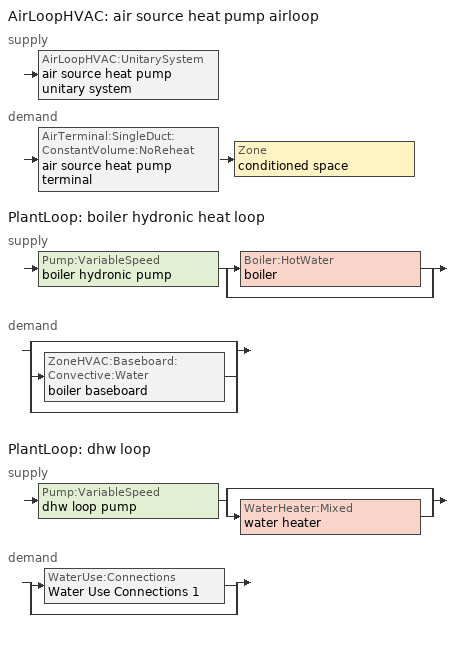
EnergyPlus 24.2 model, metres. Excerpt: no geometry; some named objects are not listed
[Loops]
AirLoopHVAC 'air source heat pump airloop'
 supply: AirLoopHVAC:UnitarySystem 'air source heat pump unitary system'
 demand: AirTerminal:SingleDuct:ConstantVolume:NoReheat 'air source heat pump terminal' > Zone 'conditioned space'
PlantLoop 'boiler hydronic heat loop'
 supply: Pump:VariableSpeed 'boiler hydronic pump' > split
  | Boiler:HotWater 'boiler'
  | bypass
 demand: split
  | bypass
  | ZoneHVAC:Baseboard:Convective:Water 'boiler baseboard'
  | bypass
PlantLoop 'dhw loop'
 supply: Pump:VariableSpeed 'dhw loop pump' > split
  | bypass
  | WaterHeater:Mixed 'water heater'
 demand: split
  | WaterUse:Connections 'Water Use Connections 1'
  | bypass
[ZoneControl:Thermostat]
conditioned space Thermostat: Zone or ZoneList=conditioned space; Control Type Schedule=conditioned space Thermostat Schedule; Control 1=conditioned space temperature setpoint; Temperature Difference Between Cutout And Setpoint {deltaC}=0
[ThermostatSetpoint:DualSetpoint]
conditioned space temperature setpoint: Heating Setpoint Temperature Schedule=heating setpoint; Cooling Setpoint Temperature Schedule=cooling setpoint
[ZoneHVAC:Baseboard:Convective:Electric]
electric baseboard: Availability Schedule=Always On Discrete; Heating Design Capacity {W}=0.293071; Efficiency=0.3
[ZoneHVAC:Baseboard:Convective:Water]
boiler baseboard: Availability Schedule=Always On Discrete; Heating Design Capacity Method=HeatingDesignCapacity; Heating Design Capacity {W}=42565.1; Heating Design Capacity Per Floor Area {W/m2}=0; Fraction of Autosized Heating Design Capacity=0.8; U-Factor Times Area Value {W/K}=3064.68; Maximum Water Flow Rate {m3/s}=0.00183362; Convergence Tolerance=0.001
[AirTerminal:SingleDuct:ConstantVolume:NoReheat]
air source heat pump terminal: Availability Schedule=Always On Discrete; Maximum Air Flow Rate {m3/s}=0.235974
[Zone equipment]
conditioned space: electric baseboard, boiler baseboard, air source heat pump terminal
[AirLoopHVAC]
air source heat pump airloop: Design Supply Air Flow Rate {m3/s}=0.235974; Design Return Air Flow Fraction of Supply Air Flow=1
[Sizing:System]
air source heat pump airloop: Type of Load to Size On=Sensible; Design Outdoor Air Flow Rate {m3/s}=Autosize; Central Heating Maximum System Air Flow Ratio=0.3; Preheat Design Temperature {C}=7; Preheat Design Humidity Ratio {kgWater/kgDryAir}=0.008; Precool Design Temperature {C}=12.8; Precool Design Humidity Ratio {kgWater/kgDryAir}=0.008; Central Cooling Design Supply Air Temperature {C}=12.8; Central Heating Design Supply Air Temperature {C}=16.7; Type of Zone Sum to Use=NonCoincident; 100% Outdoor Air in Cooling=Yes; 100% Outdoor Air in Heating=Yes; Central Cooling Design Supply Air Humidity Ratio {kgWater/kgDryAir}=0.0085; Central Heating Design Supply Air Humidity Ratio {kgWater/kgDryAir}=0.008; Cooling Supply Air Flow Rate Method=DesignDay; Cooling Supply Air Flow Rate {m3/s}=0; Cooling Supply Air Flow Rate Per Floor Area {m3/s-m2}=0.00996765; Cooling Fraction of Autosized Cooling Supply Air Flow Rate=1; Cooling Supply Air Flow Rate Per Unit Cooling Capacity {m3/s-W}=3.94755e-05; Heating Supply Air Flow Rate Method=DesignDay; Heating Supply Air Flow Rate {m3/s}=0; Heating Supply Air Flow Rate Per Floor Area {m3/s-m2}=0.00996765; Heating Fraction of Autosized Heating Supply Air Flow Rate=1; Heating Fraction of Autosized Cooling Supply Air Flow Rate=1; Heating Supply Air Flow Rate Per Unit Heating Capacity {m3/s-W}=3.15882e-05; System Outdoor Air Method=ZoneSum; Zone Maximum Outdoor Air Fraction=1; Cooling Design Capacity Method=CoolingDesignCapacity; Cooling Design Capacity {W}=Autosize; Cooling Design Capacity Per Floor Area {W/m2}=234.7; Fraction of Autosized Cooling Design Capacity=1; Heating Design Capacity Method=HeatingDesignCapacity; Heating Design Capacity {W}=Autosize; Heating Design Capacity Per Floor Area {W/m2}=157; Fraction of Autosized Heating Design Capacity=1; Central Cooling Capacity Control Method=OnOff; Occupant Diversity=Autosize
[AvailabilityManager:Scheduled]
air source heat pump airloop Availability Manager: Schedule=Always On Discrete
[AirLoopHVAC:UnitarySystem]
air source heat pump unitary system: Control Type=Load; Controlling Zone or Thermostat Location=conditioned space; Dehumidification Control Type=None; Availability Schedule=Always On Discrete; Supply Fan=air source heat pump supply fan; Fan Placement=BlowThrough; Supply Air Fan Operating Mode Schedule=air source heat pump auto fan schedule; Heating Coil=air source heat pump htg coil; DX Heating Coil Sizing Ratio=1; Cooling Coil=air source heat pump clg coil; Use DOAS DX Cooling Coil=No; Minimum Supply Air Temperature {C}=2; Latent Load Control=SensibleOnlyLoadControl; Cooling Supply Air Flow Rate Method=SupplyAirFlowRate; Cooling Supply Air Flow Rate {m3/s}=0.235974; Heating Supply Air Flow Rate Method=SupplyAirFlowRate; Heating Supply Air Flow Rate {m3/s}=0.184531; No Load Supply Air Flow Rate Method=SupplyAirFlowRate; No Load Supply Air Flow Rate {m3/s}=0; No Load Supply Air Flow Rate Control Set To Low Speed=Yes; Maximum Supply Air Temperature {C}=48.8889; Maximum Outdoor Dry-Bulb Temperature for Supplemental Heater Operation {C}=21; Ancillary On-Cycle Electric Power {W}=0; Ancillary Off-Cycle Electric Power {W}=0
[Fan:SystemModel]
air source heat pump supply fan: Availability Schedule=Always On Discrete; Design Maximum Air Flow Rate {m3/s}=0.235974; Speed Control Method=Discrete; Electric Power Minimum Flow Rate Fraction=0.2; Design Pressure Rise {Pa}=500; Motor Efficiency=1; Motor In Air Stream Fraction=1; Design Electric Power Consumption {W}=Autosize; Design Power Sizing Method=PowerPerFlow; Electric Power Per Unit Flow Rate {W/(m3/s)}=1059.44; Electric Power Per Unit Flow Rate Per Unit Pressure {W/((m3/s)-Pa)}=1.66667; Fan Total Efficiency=0.7; Motor Loss Radiative Fraction=0; Number of Speeds=2; Speed Flow Fraction 1=0.782; Speed Electric Power Fraction 1=0.47821; Speed Flow Fraction 2=1; Speed Electric Power Fraction 2=1
[Coil:Heating:DX:SingleSpeed]
air source heat pump htg coil: Availability Schedule=Always On Discrete; Gross Rated Heating Capacity {W}=4285.94; Gross Rated Heating COP {W/W}=1.42251; Rated Air Flow Rate {m3/s}=0.226796; Rated Supply Fan Power Per Volume Flow Rate 2017 {W/(m3/s)}=773.3; Rated Supply Fan Power Per Volume Flow Rate 2023 {W/(m3/s)}=934.4; Heating Capacity Function of Temperature Curve=Heat-CAP-fT1; Heating Capacity Function of Flow Fraction Curve=Heat-CAP-fFF1; Energy Input Ratio Function of Temperature Curve=Heat-EIR-fT1; Energy Input Ratio Function of Flow Fraction Curve=Heat-EIR-fFF1; Part Load Fraction Correlation Curve=Heat-PLF-fPLR1; Defrost Energy Input Ratio Function of Temperature Curve=Defrosteir; Minimum Outdoor Dry-Bulb Temperature for Compressor Operation {C}=-3.88889; Maximum Outdoor Dry-Bulb Temperature for Defrost Operation {C}=4.44444; Crankcase Heater Capacity {W}=50; Maximum Outdoor Dry-Bulb Temperature for Crankcase Heater Operation {C}=10; Defrost Strategy=ReverseCycle; Defrost Control=Timed; Defrost Time Period Fraction=0.166667; Resistive Defrost Heater Capacity {W}=2000
[Coil:Cooling:DX:SingleSpeed]
air source heat pump clg coil: Availability Schedule=Always On Discrete; Gross Rated Total Cooling Capacity {W}=4523.3; Gross Rated Sensible Heat Ratio=0.759906; Gross Rated Cooling COP {W/W}=1.608524; Rated Air Flow Rate {m3/s}=0.23276; Rated Evaporator Fan Power Per Volume Flow Rate 2017 {W/(m3/s)}=773.3; Rated Evaporator Fan Power Per Volume Flow Rate 2023 {W/(m3/s)}=934.4; Total Cooling Capacity Function of Temperature Curve=Cool-CAP-fT1; Total Cooling Capacity Function of Flow Fraction Curve=Cool-CAP-fFF1; Energy Input Ratio Function of Temperature Curve=Cool-EIR-fT1; Energy Input Ratio Function of Flow Fraction Curve=Cool-EIR-fFF1; Part Load Fraction Correlation Curve=Cool-PLF-fPLR1; Minimum Outdoor Dry-Bulb Temperature for Compressor Operation {C}=-25; Nominal Time for Condensate Removal to Begin {s}=1000; Ratio of Initial Moisture Evaporation Rate and Steady State Latent Capacity=1.5; Maximum Cycling Rate {cycles/hr}=3; Latent Capacity Time Constant {s}=45; Condenser Type=AirCooled; Evaporative Condenser Effectiveness=0.9; Evaporative Condenser Air Flow Rate {m3/s}=Autosize; Evaporative Condenser Pump Rated Power Consumption {W}=Autosize; Crankcase Heater Capacity {W}=50; Maximum Outdoor Dry-Bulb Temperature for Crankcase Heater Operation {C}=10; Basin Heater Capacity {W/K}=0; Basin Heater Setpoint Temperature {C}=2
[PlantLoop] Fluid Type=Water; Maximum Loop Temperature {C}=100; Minimum Loop Temperature {C}=0; Minimum Loop Flow Rate {m3/s}=0; Load Distribution Scheme=Optimal; Plant Loop Demand Calculation Scheme=SingleSetpoint; Common Pipe Simulation=None
Name | Plant Equipment Operation Scheme | Maximum Loop Flow Rate {m3/s} | Plant Loop Volume {m3}
boiler hydronic heat loop | boiler hydronic heat loop Operation Schemes | Autosize | Autocalculate
dhw loop | dhw loop Operation Schemes | 0.01 | 0.003
[Sizing:Plant] Loop Type=Heating; Sizing Option=NonCoincident; Zone Timesteps in Averaging Window=1; Coincident Sizing Factor Mode=None
Name | Design Loop Exit Temperature {C} | Loop Design Temperature Difference {deltaC}
boiler hydronic heat loop | 82.2222 | 11.1111
dhw loop | 56 | 5.55556
[Pump:VariableSpeed] Motor Efficiency=0.85; Fraction of Motor Inefficiencies to Fluid Stream=0; Coefficient 1 of the Part Load Performance Curve=0; Coefficient 2 of the Part Load Performance Curve=1; Coefficient 3 of the Part Load Performance Curve=0; Coefficient 4 of the Part Load Performance Curve=0; Design Minimum Flow Rate {m3/s}=0; Pump Control Type=Intermittent; Skin Loss Radiative Fraction=0.5; Design Power Sizing Method=PowerPerFlowPerPressure; Design Electric Power per Unit Flow Rate {W/(m3/s)}=348701.1; Design Shaft Power per Unit Flow Rate per Unit Head {W/((m3/s)-Pa)}=1.28205; Design Minimum Flow Rate Fraction=0
Name | Design Maximum Flow Rate {m3/s} | Design Pump Head {Pa} | Design Power Consumption {W}
boiler hydronic pump | 3.75e-05 | 20000 | 1
dhw loop pump | 0.01 | 1 | 0
[Boiler:HotWater]
boiler: Fuel Type=NaturalGas; Nominal Capacity {W}=42565.1; Nominal Thermal Efficiency=0.8; Efficiency Curve Temperature Evaluation Variable=LeavingBoiler; Normalized Boiler Efficiency Curve=NonCondensingBoilerEff; Design Water Flow Rate {m3/s}=Autosize; Minimum Part Load Ratio=0; Maximum Part Load Ratio=1; Optimum Part Load Ratio=1; Water Outlet Upper Temperature Limit {C}=99.9; Boiler Flow Mode=LeavingSetpointModulated; On Cycle Parasitic Electric Load {W}=0; Sizing Factor=1; Off Cycle Parasitic Fuel Load {W}=0
[SetpointManager:Scheduled] Control Variable=Temperature
Name | Schedule
boiler hydronic heat loop setpoint manager | boiler hydronic heat supply setpoint
Setpoint Manager Scheduled 1 | dhw temp
[PlantEquipmentOperationSchemes] Control Scheme Object Type 1=PlantEquipmentOperation:HeatingLoad; Control Scheme Schedule Name 1=Always On Discrete
Name | Control Scheme Name 1
boiler hydronic heat loop Operation Schemes | boiler hydronic heat loop Heating Operation Scheme
dhw loop Operation Schemes | dhw loop Heating Operation Scheme
[PlantEquipmentOperation:HeatingLoad] Load Range Lower Limit 1 {W}=0; Load Range Upper Limit 1 {W}=1000000000
Name | Range Equipment List Name 1
boiler hydronic heat loop Heating Operation Scheme | boiler hydronic heat loop Heating Equipment List
dhw loop Heating Operation Scheme | dhw loop Heating Equipment List
[PlantEquipmentList]
boiler hydronic heat loop Heating Equipment List: Boiler:HotWater, boiler
dhw loop Heating Equipment List: WaterHeater:Mixed, water heater
[WaterHeater:Mixed]
water heater: Tank Volume {m3}=0.143846; Setpoint Temperature Schedule=water heater setpoint; Deadband Temperature Difference {deltaC}=2; Maximum Temperature Limit {C}=99; Heater Control Type=Cycle; Heater Maximum Capacity {W}=10550.6; Heater Minimum Capacity {W}=0; Heater Ignition Minimum Flow Rate {m3/s}=0; Heater Ignition Delay {s}=0; Heater Fuel Type=NaturalGas; Heater Thermal Efficiency=0.76579; Off Cycle Parasitic Fuel Consumption Rate {W}=0; Off Cycle Parasitic Fuel Type=Electricity; Off Cycle Parasitic Heat Fraction to Tank=0; On Cycle Parasitic Fuel Consumption Rate {W}=0; On Cycle Parasitic Fuel Type=Electricity; On Cycle Parasitic Heat Fraction to Tank=0; Ambient Temperature Indicator=Zone; Ambient Temperature Zone=conditioned space; Off Cycle Loss Coefficient to Ambient Temperature {W/K}=5.1152; Off Cycle Loss Fraction to Zone=0.64; On Cycle Loss Coefficient to Ambient Temperature {W/K}=5.1152; On Cycle Loss Fraction to Zone=1; Use Side Effectiveness=1; Source Side Effectiveness=1; Use Side Design Flow Rate {m3/s}=Autosize; Source Side Design Flow Rate {m3/s}=Autosize; Indirect Water Heating Recovery Time {hr}=1.5; Source Side Flow Control Mode=IndirectHeatPrimarySetpoint
[WaterHeater:Sizing]
water heater: Design Mode=PeakDraw; Time Storage Can Meet Peak Draw {hr}=0.538503; Time for Tank Recovery {hr}=0; Nominal Tank Volume for Autosizing Plant Connections {m3}=1
[WaterUse:Connections]
Water Use Connections 1: Drain Water Heat Exchanger Type=None; Drain Water Heat Exchanger Destination=Plant; Water Use Equipment Name 1=dhw fixtures; Water Use Equipment Name 2=dhw distribution waste; Water Use Equipment Name 3=clothes washer; Water Use Equipment Name 4=dishwasher
[WaterUse:Equipment]
Name | Peak Flow Rate {m3/s} | Flow Rate Fraction Schedule | Target Temperature Schedule
dhw fixtures | 4.45828e-06 | dhw fixtures schedule | mixed water temperature schedule
dhw distribution waste | 1.35156e-06 | dhw fixtures schedule | mixed water temperature schedule
clothes washer | 9.69919e-07 | clothes washer schedule
dishwasher | 2.90872e-07 | dishwasher schedule
[EnergyManagementSystem:GlobalVariable]
air_source_heat_pump_airloop_Fan_RTF
infil_program_Qfan
infil_program_Qinf
natural_vent_program_Qnv
natural_vent_program_Qwhf
[EnergyManagementSystem:InternalVariable]
Name | Internal Data Index Key | Internal Data Type
air_source_heat_pump_airloop_max_sup_fan_mfr | air source heat pump supply fan | Fan Maximum Mass Flow Rate
boiler_hydronic_pump_rated_mfr | boiler hydronic pump | Pump Maximum Mass Flow Rate
[EnergyManagementSystem:Sensor]
Name | Output:Variable or Output:Meter Index Key | Output:Variable or Output:Meter
airflow_gain | infil flow | Infiltration Sensible Heat Gain Energy
airflow_gain_1 | natural vent flow | Infiltration Sensible Heat Gain Energy
airflow_gain_2 | whole house fan flow | Infiltration Sensible Heat Gain Energy
airflow_loss | infil flow | Infiltration Sensible Heat Loss Energy
airflow_loss_1 | natural vent flow | Infiltration Sensible Heat Loss Energy
airflow_loss_2 | whole house fan flow | Infiltration Sensible Heat Loss Energy
air_source_heat_pump_airloop_Fan_RTF_s | air source heat pump supply fan | Fan Runtime Fraction Speed 1
air_source_heat_pump_airloop_Fan_RTF_s_1 | air source heat pump supply fan | Fan Runtime Fraction Speed 2
air_source_heat_pump_clg_coil_s | air source heat pump clg coil | Cooling Coil Total Cooling Energy
air_source_heat_pump_htg_coil_s | air source heat pump htg coil | Heating Coil Heating Energy
air_source_heat_pump_supply_fan_s | air source heat pump supply fan | Fan Electricity Energy
boiler_baseboard_s | boiler baseboard | Baseboard Total Heating Energy
boiler_hydronic_pump_mfr_s | boiler hydronic pump | Pump Mass Flow Rate
boiler_hydronic_pump_s | boiler hydronic pump | Pump Electricity Energy
boiler_plr_s | boiler | Boiler Part Load Ratio
clg_load_cond |  | Cooling:EnergyTransfer:Zone:CONDITIONED SPACE
clg_sp_s; clg_sp_s_1 | cooling setpoint | Schedule Value
clothes_dryer_exhaust_0_sch_s | clothes dryer exhaust 0 schedule | Schedule Value
conditioned_space_clg_unmet_s | conditioned space | Zone Cooling Setpoint Not Met Time
conditioned_space_htg_unmet_s | conditioned space | Zone Heating Setpoint Not Met Time
cool_season | cooling season schedule | Schedule Value
dhw_loss | water heater | Water Heater Heat Loss Energy
dhw_rtf | water heater | Water Heater Runtime Fraction
fridge_tin_s; tin_s; tin_s_1 | conditioned space | Zone Mean Air Temperature
htg_load_cond |  | Heating:EnergyTransfer:Zone:CONDITIONED SPACE
htg_sp_s; htg_sp_s_1 | heating setpoint | Schedule Value
ig_ee_conv | clothes dryer | Electric Equipment Convective Heating Energy
ig_ee_conv_1 | clothes washer | Electric Equipment Convective Heating Energy
ig_ee_conv_2 | cooking range | Electric Equipment Convective Heating Energy
ig_ee_conv_3 | dishwasher | Electric Equipment Convective Heating Energy
ig_ee_conv_4 | fridge | Electric Equipment Convective Heating Energy
ig_ee_conv_5 | misc plug loads | Electric Equipment Convective Heating Energy
ig_ee_conv_6 | whole house fan | Electric Equipment Convective Heating Energy
ig_ee_rad | clothes dryer | Electric Equipment Radiant Heating Energy
ig_ee_rad_1 | clothes washer | Electric Equipment Radiant Heating Energy
ig_ee_rad_2 | cooking range | Electric Equipment Radiant Heating Energy
ig_ee_rad_3 | dishwasher | Electric Equipment Radiant Heating Energy
ig_ee_rad_4 | fridge | Electric Equipment Radiant Heating Energy
ig_ee_rad_5 | misc plug loads | Electric Equipment Radiant Heating Energy
ig_ee_rad_6 | whole house fan | Electric Equipment Radiant Heating Energy
ig_lgt_conv | interior lighting | Lights Convective Heating Energy
ig_lgt_rad | interior lighting | Lights Radiant Heating Energy
ig_lgt_vis | interior lighting | Lights Visible Radiation Heating Energy
ig_oe_conv | clothes dryer 1 | Other Equipment Convective Heating Energy
ig_oe_conv_1 | cooking range 1 | Other Equipment Convective Heating Energy
ig_oe_conv_2 | general water use latent | Other Equipment Convective Heating Energy
ig_oe_conv_3 | general water use sensible | Other Equipment Convective Heating Energy
ig_oe_conv_4 | water heater energy adjustment1 | Other Equipment Convective Heating Energy
ig_oe_rad | clothes dryer 1 | Other Equipment Radiant Heating Energy
ig_oe_rad_1 | cooking range 1 | Other Equipment Radiant Heating Energy
ig_oe_rad_2 | general water use latent | Other Equipment Radiant Heating Energy
ig_oe_rad_3 | general water use sensible | Other Equipment Radiant Heating Energy
ig_oe_rad_4 | water heater energy adjustment1 | Other Equipment Radiant Heating Energy
ig_ppl_conv | occupants | People Convective Heating Energy
ig_ppl_rad | occupants | People Radiant Heating Energy
im_conv | furniture mass conditioned space 1 | Surface Inside Face Convection Heat Gain Energy
im_conv_1 | partition wall mass | Surface Inside Face Convection Heat Gain Energy
im_ig | furniture mass conditioned space 1 | Surface Inside Face Internal Gains Radiation Heat Gain Energy
im_ig_1 | partition wall mass | Surface Inside Face Internal Gains Radiation Heat Gain Energy
im_lgt | furniture mass conditioned space 1 | Surface Inside Face Lights Radiation Heat Gain Energy
im_lgt_1 | partition wall mass | Surface Inside Face Lights Radiation Heat Gain Energy
im_sol | furniture mass conditioned space 1 | Surface Inside Face Solar Radiation Heat Gain Energy
im_sol_1 | partition wall mass | Surface Inside Face Solar Radiation Heat Gain Energy
im_surf | furniture mass conditioned space 1 | Surface Inside Face Net Surface Thermal Radiation Heat Gain Energy
im_surf_1 | partition wall mass | Surface Inside Face Net Surface Thermal Radiation Heat Gain Energy
mech_vent_bath_fan_0_sch_s | mech vent bath fan 0 schedule | Schedule Value
mech_vent_bath_fan_1_sch_s | mech vent bath fan 1 schedule | Schedule Value
mech_vent_range_fan_0_sch_s | mech vent range fan 0 schedule | Schedule Value
mv_conv | mech vent bath fan 0 | Electric Equipment Convective Heating Energy
mv_conv_1 | mech vent bath fan 1 | Electric Equipment Convective Heating Energy
mv_conv_2 | mech vent house fan | Electric Equipment Convective Heating Energy
mv_conv_3 | mech vent house fan cfis | Electric Equipment Convective Heating Energy
mv_conv_4 | mech vent range fan 0 | Electric Equipment Convective Heating Energy
mv_conv_5 | mech vent house fan latent load | Other Equipment Convective Heating Energy
mv_conv_6 | mech vent house fan sensible load | Other Equipment Convective Heating Energy
mv_rad | mech vent bath fan 0 | Electric Equipment Radiant Heating Energy
mv_rad_1 | mech vent bath fan 1 | Electric Equipment Radiant Heating Energy
mv_rad_2 | mech vent house fan | Electric Equipment Radiant Heating Energy
mv_rad_3 | mech vent house fan cfis | Electric Equipment Radiant Heating Energy
mv_rad_4 | mech vent range fan 0 | Electric Equipment Radiant Heating Energy
mv_rad_5 | mech vent house fan latent load | Other Equipment Radiant Heating Energy
mv_rad_6 | mech vent house fan sensible load | Other Equipment Radiant Heating Energy
natural_vent_s | natural vent schedule | Schedule Value
out_pb_s |  | Site Outdoor Air Barometric Pressure
out_wt_s |  | Site Outdoor Air Humidity Ratio
site_vw_s |  | Site Wind Speed
ss_back_out | Window1 | Surface Window Shortwave from Zone Back Out Window Heat Transfer Rate
ss_back_out_1 | Window10 | Surface Window Shortwave from Zone Back Out Window Heat Transfer Rate
ss_back_out_10 | Window21 | Surface Window Shortwave from Zone Back Out Window Heat Transfer Rate
ss_back_out_11 | Window22 | Surface Window Shortwave from Zone Back Out Window Heat Transfer Rate
ss_back_out_12 | Window24 | Surface Window Shortwave from Zone Back Out Window Heat Transfer Rate
ss_back_out_13 | Window25 | Surface Window Shortwave from Zone Back Out Window Heat Transfer Rate
ss_back_out_14 | Window26 | Surface Window Shortwave from Zone Back Out Window Heat Transfer Rate
ss_back_out_15 | Window27 | Surface Window Shortwave from Zone Back Out Window Heat Transfer Rate
ss_back_out_16 | Window28 | Surface Window Shortwave from Zone Back Out Window Heat Transfer Rate
ss_back_out_17 | Window29 | Surface Window Shortwave from Zone Back Out Window Heat Transfer Rate
ss_back_out_18 | Window3 | Surface Window Shortwave from Zone Back Out Window Heat Transfer Rate
ss_back_out_19 | Window4 | Surface Window Shortwave from Zone Back Out Window Heat Transfer Rate
ss_back_out_2 | Window11 | Surface Window Shortwave from Zone Back Out Window Heat Transfer Rate
ss_back_out_20 | Window5 | Surface Window Shortwave from Zone Back Out Window Heat Transfer Rate
ss_back_out_21 | Window7 | Surface Window Shortwave from Zone Back Out Window Heat Transfer Rate
ss_back_out_22 | Window8 | Surface Window Shortwave from Zone Back Out Window Heat Transfer Rate
ss_back_out_23 | Window9 | Surface Window Shortwave from Zone Back Out Window Heat Transfer Rate
ss_back_out_3 | Window12 | Surface Window Shortwave from Zone Back Out Window Heat Transfer Rate
ss_back_out_4 | Window14 | Surface Window Shortwave from Zone Back Out Window Heat Transfer Rate
ss_back_out_5 | Window15 | Surface Window Shortwave from Zone Back Out Window Heat Transfer Rate
ss_back_out_6 | Window16 | Surface Window Shortwave from Zone Back Out Window Heat Transfer Rate
ss_back_out_7 | Window18 | Surface Window Shortwave from Zone Back Out Window Heat Transfer Rate
ss_back_out_8 | Window2 | Surface Window Shortwave from Zone Back Out Window Heat Transfer Rate
ss_back_out_9 | Window20 | Surface Window Shortwave from Zone Back Out Window Heat Transfer Rate
ss_conv | Door1 | Surface Inside Face Convection Heat Gain Energy
ss_conv_1 | Door2 | Surface Inside Face Convection Heat Gain Energy
ss_conv_10 | Window16 | Surface Inside Face Convection Heat Gain Energy
ss_conv_11 | Window18 | Surface Inside Face Convection Heat Gain Energy
ss_conv_12 | Window2 | Surface Inside Face Convection Heat Gain Energy
ss_conv_13 | Window20 | Surface Inside Face Convection Heat Gain Energy
ss_conv_14 | Window21 | Surface Inside Face Convection Heat Gain Energy
ss_conv_15 | Window22 | Surface Inside Face Convection Heat Gain Energy
ss_conv_16 | Window24 | Surface Inside Face Convection Heat Gain Energy
ss_conv_17 | Window25 | Surface Inside Face Convection Heat Gain Energy
ss_conv_18 | Window26 | Surface Inside Face Convection Heat Gain Energy
ss_conv_19 | Window27 | Surface Inside Face Convection Heat Gain Energy
ss_conv_2 | Door4 | Surface Inside Face Convection Heat Gain Energy
ss_conv_20 | Window28 | Surface Inside Face Convection Heat Gain Energy
ss_conv_21 | Window29 | Surface Inside Face Convection Heat Gain Energy
ss_conv_22 | Window3 | Surface Inside Face Convection Heat Gain Energy
ss_conv_23 | Window4 | Surface Inside Face Convection Heat Gain Energy
ss_conv_24 | Window5 | Surface Inside Face Convection Heat Gain Energy
ss_conv_25 | Window7 | Surface Inside Face Convection Heat Gain Energy
ss_conv_26 | Window8 | Surface Inside Face Convection Heat Gain Energy
ss_conv_27 | Window9 | Surface Inside Face Convection Heat Gain Energy
ss_conv_3 | Door5 | Surface Inside Face Convection Heat Gain Energy
ss_conv_4 | Window1 | Surface Inside Face Convection Heat Gain Energy
ss_conv_5 | Window10 | Surface Inside Face Convection Heat Gain Energy
ss_conv_6 | Window11 | Surface Inside Face Convection Heat Gain Energy
ss_conv_7 | Window12 | Surface Inside Face Convection Heat Gain Energy
ss_conv_8 | Window14 | Surface Inside Face Convection Heat Gain Energy
ss_conv_9 | Window15 | Surface Inside Face Convection Heat Gain Energy
ss_ig | Door1 | Surface Inside Face Internal Gains Radiation Heat Gain Energy
ss_ig_1 | Door2 | Surface Inside Face Internal Gains Radiation Heat Gain Energy
ss_ig_10 | Window16 | Surface Inside Face Internal Gains Radiation Heat Gain Energy
ss_ig_11 | Window18 | Surface Inside Face Internal Gains Radiation Heat Gain Energy
ss_ig_12 | Window2 | Surface Inside Face Internal Gains Radiation Heat Gain Energy
ss_ig_13 | Window20 | Surface Inside Face Internal Gains Radiation Heat Gain Energy
ss_ig_14 | Window21 | Surface Inside Face Internal Gains Radiation Heat Gain Energy
ss_ig_15 | Window22 | Surface Inside Face Internal Gains Radiation Heat Gain Energy
ss_ig_16 | Window24 | Surface Inside Face Internal Gains Radiation Heat Gain Energy
ss_ig_17 | Window25 | Surface Inside Face Internal Gains Radiation Heat Gain Energy
ss_ig_18 | Window26 | Surface Inside Face Internal Gains Radiation Heat Gain Energy
ss_ig_19 | Window27 | Surface Inside Face Internal Gains Radiation Heat Gain Energy
ss_ig_2 | Door4 | Surface Inside Face Internal Gains Radiation Heat Gain Energy
ss_ig_20 | Window28 | Surface Inside Face Internal Gains Radiation Heat Gain Energy
ss_ig_21 | Window29 | Surface Inside Face Internal Gains Radiation Heat Gain Energy
ss_ig_22 | Window3 | Surface Inside Face Internal Gains Radiation Heat Gain Energy
ss_ig_23 | Window4 | Surface Inside Face Internal Gains Radiation Heat Gain Energy
ss_ig_24 | Window5 | Surface Inside Face Internal Gains Radiation Heat Gain Energy
ss_ig_25 | Window7 | Surface Inside Face Internal Gains Radiation Heat Gain Energy
ss_ig_26 | Window8 | Surface Inside Face Internal Gains Radiation Heat Gain Energy
ss_ig_27 | Window9 | Surface Inside Face Internal Gains Radiation Heat Gain Energy
ss_ig_3 | Door5 | Surface Inside Face Internal Gains Radiation Heat Gain Energy
ss_ig_4 | Window1 | Surface Inside Face Internal Gains Radiation Heat Gain Energy
ss_ig_5 | Window10 | Surface Inside Face Internal Gains Radiation Heat Gain Energy
ss_ig_6 | Window11 | Surface Inside Face Internal Gains Radiation Heat Gain Energy
ss_ig_7 | Window12 | Surface Inside Face Internal Gains Radiation Heat Gain Energy
ss_ig_8 | Window14 | Surface Inside Face Internal Gains Radiation Heat Gain Energy
ss_ig_9 | Window15 | Surface Inside Face Internal Gains Radiation Heat Gain Energy
ss_lgt | Door1 | Surface Inside Face Lights Radiation Heat Gain Energy
ss_lgt_1 | Door2 | Surface Inside Face Lights Radiation Heat Gain Energy
ss_lgt_2 | Door4 | Surface Inside Face Lights Radiation Heat Gain Energy
ss_lgt_3 | Door5 | Surface Inside Face Lights Radiation Heat Gain Energy
ss_sol | Door1 | Surface Inside Face Solar Radiation Heat Gain Energy
ss_sol_1 | Door2 | Surface Inside Face Solar Radiation Heat Gain Energy
ss_sol_2 | Door4 | Surface Inside Face Solar Radiation Heat Gain Energy
ss_sol_3 | Door5 | Surface Inside Face Solar Radiation Heat Gain Energy
ss_surf | Door1 | Surface Inside Face Net Surface Thermal Radiation Heat Gain Energy
ss_surf_1 | Door2 | Surface Inside Face Net Surface Thermal Radiation Heat Gain Energy
ss_surf_10 | Window16 | Surface Inside Face Net Surface Thermal Radiation Heat Gain Energy
ss_surf_11 | Window18 | Surface Inside Face Net Surface Thermal Radiation Heat Gain Energy
ss_surf_12 | Window2 | Surface Inside Face Net Surface Thermal Radiation Heat Gain Energy
ss_surf_13 | Window20 | Surface Inside Face Net Surface Thermal Radiation Heat Gain Energy
ss_surf_14 | Window21 | Surface Inside Face Net Surface Thermal Radiation Heat Gain Energy
ss_surf_15 | Window22 | Surface Inside Face Net Surface Thermal Radiation Heat Gain Energy
ss_surf_16 | Window24 | Surface Inside Face Net Surface Thermal Radiation Heat Gain Energy
ss_surf_17 | Window25 | Surface Inside Face Net Surface Thermal Radiation Heat Gain Energy
ss_surf_18 | Window26 | Surface Inside Face Net Surface Thermal Radiation Heat Gain Energy
ss_surf_19 | Window27 | Surface Inside Face Net Surface Thermal Radiation Heat Gain Energy
ss_surf_2 | Door4 | Surface Inside Face Net Surface Thermal Radiation Heat Gain Energy
ss_surf_20 | Window28 | Surface Inside Face Net Surface Thermal Radiation Heat Gain Energy
ss_surf_21 | Window29 | Surface Inside Face Net Surface Thermal Radiation Heat Gain Energy
ss_surf_22 | Window3 | Surface Inside Face Net Surface Thermal Radiation Heat Gain Energy
ss_surf_23 | Window4 | Surface Inside Face Net Surface Thermal Radiation Heat Gain Energy
ss_surf_24 | Window5 | Surface Inside Face Net Surface Thermal Radiation Heat Gain Energy
ss_surf_25 | Window7 | Surface Inside Face Net Surface Thermal Radiation Heat Gain Energy
ss_surf_26 | Window8 | Surface Inside Face Net Surface Thermal Radiation Heat Gain Energy
ss_surf_27 | Window9 | Surface Inside Face Net Surface Thermal Radiation Heat Gain Energy
ss_surf_3 | Door5 | Surface Inside Face Net Surface Thermal Radiation Heat Gain Energy
ss_surf_4 | Window1 | Surface Inside Face Net Surface Thermal Radiation Heat Gain Energy
ss_surf_5 | Window10 | Surface Inside Face Net Surface Thermal Radiation Heat Gain Energy
ss_surf_6 | Window11 | Surface Inside Face Net Surface Thermal Radiation Heat Gain Energy
ss_surf_7 | Window12 | Surface Inside Face Net Surface Thermal Radiation Heat Gain Energy
ss_surf_8 | Window14 | Surface Inside Face Net Surface Thermal Radiation Heat Gain Energy
ss_surf_9 | Window15 | Surface Inside Face Net Surface Thermal Radiation Heat Gain Energy
ss_trans_in | Window1 | Surface Window Transmitted Solar Radiation Rate
ss_trans_in_1 | Window10 | Surface Window Transmitted Solar Radiation Rate
ss_trans_in_10 | Window21 | Surface Window Transmitted Solar Radiation Rate
ss_trans_in_11 | Window22 | Surface Window Transmitted Solar Radiation Rate
ss_trans_in_12 | Window24 | Surface Window Transmitted Solar Radiation Rate
ss_trans_in_13 | Window25 | Surface Window Transmitted Solar Radiation Rate
ss_trans_in_14 | Window26 | Surface Window Transmitted Solar Radiation Rate
ss_trans_in_15 | Window27 | Surface Window Transmitted Solar Radiation Rate
ss_trans_in_16 | Window28 | Surface Window Transmitted Solar Radiation Rate
ss_trans_in_17 | Window29 | Surface Window Transmitted Solar Radiation Rate
ss_trans_in_18 | Window3 | Surface Window Transmitted Solar Radiation Rate
ss_trans_in_19 | Window4 | Surface Window Transmitted Solar Radiation Rate
ss_trans_in_2 | Window11 | Surface Window Transmitted Solar Radiation Rate
ss_trans_in_20 | Window5 | Surface Window Transmitted Solar Radiation Rate
ss_trans_in_21 | Window7 | Surface Window Transmitted Solar Radiation Rate
ss_trans_in_22 | Window8 | Surface Window Transmitted Solar Radiation Rate
ss_trans_in_23 | Window9 | Surface Window Transmitted Solar Radiation Rate
ss_trans_in_3 | Window12 | Surface Window Transmitted Solar Radiation Rate
ss_trans_in_4 | Window14 | Surface Window Transmitted Solar Radiation Rate
ss_trans_in_5 | Window15 | Surface Window Transmitted Solar Radiation Rate
ss_trans_in_6 | Window16 | Surface Window Transmitted Solar Radiation Rate
ss_trans_in_7 | Window18 | Surface Window Transmitted Solar Radiation Rate
ss_trans_in_8 | Window2 | Surface Window Transmitted Solar Radiation Rate
ss_trans_in_9 | Window20 | Surface Window Transmitted Solar Radiation Rate
ss_trans_out | Window1 | Surface Inside Face Initial Transmitted Diffuse Transmitted Out Window Solar Radiation Rate
ss_trans_out_1 | Window10 | Surface Inside Face Initial Transmitted Diffuse Transmitted Out Window Solar Radiation Rate
ss_trans_out_10 | Window21 | Surface Inside Face Initial Transmitted Diffuse Transmitted Out Window Solar Radiation Rate
ss_trans_out_11 | Window22 | Surface Inside Face Initial Transmitted Diffuse Transmitted Out Window Solar Radiation Rate
ss_trans_out_12 | Window24 | Surface Inside Face Initial Transmitted Diffuse Transmitted Out Window Solar Radiation Rate
ss_trans_out_13 | Window25 | Surface Inside Face Initial Transmitted Diffuse Transmitted Out Window Solar Radiation Rate
ss_trans_out_14 | Window26 | Surface Inside Face Initial Transmitted Diffuse Transmitted Out Window Solar Radiation Rate
ss_trans_out_15 | Window27 | Surface Inside Face Initial Transmitted Diffuse Transmitted Out Window Solar Radiation Rate
ss_trans_out_16 | Window28 | Surface Inside Face Initial Transmitted Diffuse Transmitted Out Window Solar Radiation Rate
ss_trans_out_17 | Window29 | Surface Inside Face Initial Transmitted Diffuse Transmitted Out Window Solar Radiation Rate
ss_trans_out_18 | Window3 | Surface Inside Face Initial Transmitted Diffuse Transmitted Out Window Solar Radiation Rate
ss_trans_out_19 | Window4 | Surface Inside Face Initial Transmitted Diffuse Transmitted Out Window Solar Radiation Rate
ss_trans_out_2 | Window11 | Surface Inside Face Initial Transmitted Diffuse Transmitted Out Window Solar Radiation Rate
ss_trans_out_20 | Window5 | Surface Inside Face Initial Transmitted Diffuse Transmitted Out Window Solar Radiation Rate
ss_trans_out_21 | Window7 | Surface Inside Face Initial Transmitted Diffuse Transmitted Out Window Solar Radiation Rate
ss_trans_out_22 | Window8 | Surface Inside Face Initial Transmitted Diffuse Transmitted Out Window Solar Radiation Rate
ss_trans_out_23 | Window9 | Surface Inside Face Initial Transmitted Diffuse Transmitted Out Window Solar Radiation Rate
ss_trans_out_3 | Window12 | Surface Inside Face Initial Transmitted Diffuse Transmitted Out Window Solar Radiation Rate
ss_trans_out_4 | Window14 | Surface Inside Face Initial Transmitted Diffuse Transmitted Out Window Solar Radiation Rate
ss_trans_out_5 | Window15 | Surface Inside Face Initial Transmitted Diffuse Transmitted Out Window Solar Radiation Rate
ss_trans_out_6 | Window16 | Surface Inside Face Initial Transmitted Diffuse Transmitted Out Window Solar Radiation Rate
ss_trans_out_7 | Window18 | Surface Inside Face Initial Transmitted Diffuse Transmitted Out Window Solar Radiation Rate
ss_trans_out_8 | Window2 | Surface Inside Face Initial Transmitted Diffuse Transmitted Out Window Solar Radiation Rate
ss_trans_out_9 | Window20 | Surface Inside Face Initial Transmitted Diffuse Transmitted Out Window Solar Radiation Rate
s_conv | FoundationWall1 | Surface Inside Face Convection Heat Gain Energy
s_conv_1 | inferred conditioned ceiling | Surface Inside Face Convection Heat Gain Energy
s_conv_10 | RimJoist2:45 | Surface Inside Face Convection Heat Gain Energy
s_conv_11 | Roof1 | Surface Inside Face Convection Heat Gain Energy
s_conv_12 | Slab1 | Surface Inside Face Convection Heat Gain Energy
s_conv_13 | Wall1:135 | Surface Inside Face Convection Heat Gain Energy
s_conv_14 | Wall1:225 | Surface Inside Face Convection Heat Gain Energy
s_conv_15 | Wall1:315 | Surface Inside Face Convection Heat Gain Energy
s_conv_16 | Wall1:45 | Surface Inside Face Convection Heat Gain Energy
s_conv_17 | Wall2:135 | Surface Inside Face Convection Heat Gain Energy
s_conv_18 | Wall2:225 | Surface Inside Face Convection Heat Gain Energy
s_conv_19 | Wall2:315 | Surface Inside Face Convection Heat Gain Energy
s_conv_2 | inferred conditioned floor | Surface Inside Face Convection Heat Gain Energy
s_conv_20 | Wall2:45 | Surface Inside Face Convection Heat Gain Energy
s_conv_21 | Wall4 | Surface Inside Face Convection Heat Gain Energy
s_conv_3 | RimJoist1:135 | Surface Inside Face Convection Heat Gain Energy
s_conv_4 | RimJoist1:225 | Surface Inside Face Convection Heat Gain Energy
s_conv_5 | RimJoist1:315 | Surface Inside Face Convection Heat Gain Energy
s_conv_6 | RimJoist1:45 | Surface Inside Face Convection Heat Gain Energy
s_conv_7 | RimJoist2:135 | Surface Inside Face Convection Heat Gain Energy
s_conv_8 | RimJoist2:225 | Surface Inside Face Convection Heat Gain Energy
s_conv_9 | RimJoist2:315 | Surface Inside Face Convection Heat Gain Energy
s_ig | FoundationWall1 | Surface Inside Face Internal Gains Radiation Heat Gain Energy
s_ig_1 | inferred conditioned ceiling | Surface Inside Face Internal Gains Radiation Heat Gain Energy
s_ig_10 | RimJoist2:45 | Surface Inside Face Internal Gains Radiation Heat Gain Energy
s_ig_11 | Roof1 | Surface Inside Face Internal Gains Radiation Heat Gain Energy
s_ig_12 | Slab1 | Surface Inside Face Internal Gains Radiation Heat Gain Energy
s_ig_13 | Wall1:135 | Surface Inside Face Internal Gains Radiation Heat Gain Energy
s_ig_14 | Wall1:225 | Surface Inside Face Internal Gains Radiation Heat Gain Energy
s_ig_15 | Wall1:315 | Surface Inside Face Internal Gains Radiation Heat Gain Energy
s_ig_16 | Wall1:45 | Surface Inside Face Internal Gains Radiation Heat Gain Energy
s_ig_17 | Wall2:135 | Surface Inside Face Internal Gains Radiation Heat Gain Energy
s_ig_18 | Wall2:225 | Surface Inside Face Internal Gains Radiation Heat Gain Energy
s_ig_19 | Wall2:315 | Surface Inside Face Internal Gains Radiation Heat Gain Energy
s_ig_2 | inferred conditioned floor | Surface Inside Face Internal Gains Radiation Heat Gain Energy
s_ig_20 | Wall2:45 | Surface Inside Face Internal Gains Radiation Heat Gain Energy
s_ig_21 | Wall4 | Surface Inside Face Internal Gains Radiation Heat Gain Energy
s_ig_3 | RimJoist1:135 | Surface Inside Face Internal Gains Radiation Heat Gain Energy
s_ig_4 | RimJoist1:225 | Surface Inside Face Internal Gains Radiation Heat Gain Energy
s_ig_5 | RimJoist1:315 | Surface Inside Face Internal Gains Radiation Heat Gain Energy
s_ig_6 | RimJoist1:45 | Surface Inside Face Internal Gains Radiation Heat Gain Energy
s_ig_7 | RimJoist2:135 | Surface Inside Face Internal Gains Radiation Heat Gain Energy
s_ig_8 | RimJoist2:225 | Surface Inside Face Internal Gains Radiation Heat Gain Energy
s_ig_9 | RimJoist2:315 | Surface Inside Face Internal Gains Radiation Heat Gain Energy
s_lgt | FoundationWall1 | Surface Inside Face Lights Radiation Heat Gain Energy
s_lgt_1 | inferred conditioned ceiling | Surface Inside Face Lights Radiation Heat Gain Energy
s_lgt_10 | RimJoist2:45 | Surface Inside Face Lights Radiation Heat Gain Energy
s_lgt_11 | Roof1 | Surface Inside Face Lights Radiation Heat Gain Energy
s_lgt_12 | Slab1 | Surface Inside Face Lights Radiation Heat Gain Energy
s_lgt_13 | Wall1:135 | Surface Inside Face Lights Radiation Heat Gain Energy
s_lgt_14 | Wall1:225 | Surface Inside Face Lights Radiation Heat Gain Energy
s_lgt_15 | Wall1:315 | Surface Inside Face Lights Radiation Heat Gain Energy
s_lgt_16 | Wall1:45 | Surface Inside Face Lights Radiation Heat Gain Energy
s_lgt_17 | Wall2:135 | Surface Inside Face Lights Radiation Heat Gain Energy
s_lgt_18 | Wall2:225 | Surface Inside Face Lights Radiation Heat Gain Energy
s_lgt_19 | Wall2:315 | Surface Inside Face Lights Radiation Heat Gain Energy
s_lgt_2 | inferred conditioned floor | Surface Inside Face Lights Radiation Heat Gain Energy
s_lgt_20 | Wall2:45 | Surface Inside Face Lights Radiation Heat Gain Energy
s_lgt_21 | Wall4 | Surface Inside Face Lights Radiation Heat Gain Energy
s_lgt_3 | RimJoist1:135 | Surface Inside Face Lights Radiation Heat Gain Energy
s_lgt_4 | RimJoist1:225 | Surface Inside Face Lights Radiation Heat Gain Energy
s_lgt_5 | RimJoist1:315 | Surface Inside Face Lights Radiation Heat Gain Energy
s_lgt_6 | RimJoist1:45 | Surface Inside Face Lights Radiation Heat Gain Energy
s_lgt_7 | RimJoist2:135 | Surface Inside Face Lights Radiation Heat Gain Energy
s_lgt_8 | RimJoist2:225 | Surface Inside Face Lights Radiation Heat Gain Energy
s_lgt_9 | RimJoist2:315 | Surface Inside Face Lights Radiation Heat Gain Energy
s_sol | FoundationWall1 | Surface Inside Face Solar Radiation Heat Gain Energy
s_sol_1 | inferred conditioned ceiling | Surface Inside Face Solar Radiation Heat Gain Energy
s_sol_10 | RimJoist2:45 | Surface Inside Face Solar Radiation Heat Gain Energy
s_sol_11 | Roof1 | Surface Inside Face Solar Radiation Heat Gain Energy
s_sol_12 | Slab1 | Surface Inside Face Solar Radiation Heat Gain Energy
s_sol_13 | Wall1:135 | Surface Inside Face Solar Radiation Heat Gain Energy
s_sol_14 | Wall1:225 | Surface Inside Face Solar Radiation Heat Gain Energy
s_sol_15 | Wall1:315 | Surface Inside Face Solar Radiation Heat Gain Energy
s_sol_16 | Wall1:45 | Surface Inside Face Solar Radiation Heat Gain Energy
s_sol_17 | Wall2:135 | Surface Inside Face Solar Radiation Heat Gain Energy
s_sol_18 | Wall2:225 | Surface Inside Face Solar Radiation Heat Gain Energy
s_sol_19 | Wall2:315 | Surface Inside Face Solar Radiation Heat Gain Energy
s_sol_2 | inferred conditioned floor | Surface Inside Face Solar Radiation Heat Gain Energy
s_sol_20 | Wall2:45 | Surface Inside Face Solar Radiation Heat Gain Energy
s_sol_21 | Wall4 | Surface Inside Face Solar Radiation Heat Gain Energy
s_sol_3 | RimJoist1:135 | Surface Inside Face Solar Radiation Heat Gain Energy
s_sol_4 | RimJoist1:225 | Surface Inside Face Solar Radiation Heat Gain Energy
s_sol_5 | RimJoist1:315 | Surface Inside Face Solar Radiation Heat Gain Energy
s_sol_6 | RimJoist1:45 | Surface Inside Face Solar Radiation Heat Gain Energy
s_sol_7 | RimJoist2:135 | Surface Inside Face Solar Radiation Heat Gain Energy
s_sol_8 | RimJoist2:225 | Surface Inside Face Solar Radiation Heat Gain Energy
s_sol_9 | RimJoist2:315 | Surface Inside Face Solar Radiation Heat Gain Energy
s_surf | FoundationWall1 | Surface Inside Face Net Surface Thermal Radiation Heat Gain Energy
s_surf_1 | inferred conditioned ceiling | Surface Inside Face Net Surface Thermal Radiation Heat Gain Energy
s_surf_10 | RimJoist2:45 | Surface Inside Face Net Surface Thermal Radiation Heat Gain Energy
s_surf_11 | Roof1 | Surface Inside Face Net Surface Thermal Radiation Heat Gain Energy
s_surf_12 | Slab1 | Surface Inside Face Net Surface Thermal Radiation Heat Gain Energy
s_surf_13 | Wall1:135 | Surface Inside Face Net Surface Thermal Radiation Heat Gain Energy
s_surf_14 | Wall1:225 | Surface Inside Face Net Surface Thermal Radiation Heat Gain Energy
s_surf_15 | Wall1:315 | Surface Inside Face Net Surface Thermal Radiation Heat Gain Energy
s_surf_16 | Wall1:45 | Surface Inside Face Net Surface Thermal Radiation Heat Gain Energy
s_surf_17 | Wall2:135 | Surface Inside Face Net Surface Thermal Radiation Heat Gain Energy
s_surf_18 | Wall2:225 | Surface Inside Face Net Surface Thermal Radiation Heat Gain Energy
s_surf_19 | Wall2:315 | Surface Inside Face Net Surface Thermal Radiation Heat Gain Energy
s_surf_2 | inferred conditioned floor | Surface Inside Face Net Surface Thermal Radiation Heat Gain Energy
s_surf_20 | Wall2:45 | Surface Inside Face Net Surface Thermal Radiation Heat Gain Energy
s_surf_21 | Wall4 | Surface Inside Face Net Surface Thermal Radiation Heat Gain Energy
s_surf_3 | RimJoist1:135 | Surface Inside Face Net Surface Thermal Radiation Heat Gain Energy
s_surf_4 | RimJoist1:225 | Surface Inside Face Net Surface Thermal Radiation Heat Gain Energy
s_surf_5 | RimJoist1:315 | Surface Inside Face Net Surface Thermal Radiation Heat Gain Energy
s_surf_6 | RimJoist1:45 | Surface Inside Face Net Surface Thermal Radiation Heat Gain Energy
s_surf_7 | RimJoist2:135 | Surface Inside Face Net Surface Thermal Radiation Heat Gain Energy
s_surf_8 | RimJoist2:225 | Surface Inside Face Net Surface Thermal Radiation Heat Gain Energy
s_surf_9 | RimJoist2:315 | Surface Inside Face Net Surface Thermal Radiation Heat Gain Energy
tout_db; tout_db_1 | Environment | Site Outdoor Air Drybulb Temperature
tout_s | conditioned space | Zone Outdoor Air Drybulb Temperature
water_heater_energy | water heater | Water Heater NaturalGas Rate
water_heater_off_cycle_parasitic | water heater | Water Heater Off Cycle Parasitic Electricity Rate
water_heater_on_cycle_parasitic | water heater | Water Heater On Cycle Parasitic Electricity Rate
win_s | conditioned space | Zone Air Humidity Ratio
[EnergyManagementSystem:Actuator]
Name | Actuated Component Unique | Actuated Component Type | Actuated Component Control Type
air_source_heat_pump_supply_fan_pressure_rise_act | air source heat pump supply fan | Fan | Fan Pressure Rise
air_source_heat_pump_supply_fan_total_efficiency_act | air source heat pump supply fan | Fan | Fan Total Efficiency
boiler_hydronic_pump_pressure_rise_act | boiler hydronic pump | Pump | Pump Pressure Rise
fridge_schedule_act | fridge schedule | Schedule:Constant | Schedule Value
infil_flow_act | infil flow | Zone Infiltration | Air Exchange Flow Rate
mech_vent_house_fan_cfis_act | mech vent house fan cfis | ElectricEquipment | Electricity Rate
mech_vent_house_fan_latent_load_act | mech vent house fan latent load | OtherEquipment | Power Level
mech_vent_house_fan_sensible_load_act | mech vent house fan sensible load | OtherEquipment | Power Level
natural_vent_flow_act | natural vent flow | Zone Infiltration | Air Exchange Flow Rate
Sequential_Fraction_Schedule_2_act | Sequential Fraction Schedule 2 | Schedule:Constant | Schedule Value
water_heater_ec_adj_act | water heater energy adjustment1 | OtherEquipment | Power Level
whole_house_fan_act | whole house fan | ElectricEquipment | Electricity Rate
whole_house_fan_flow_act | whole house fan flow | Zone Infiltration | Air Exchange Flow Rate
[EnergyManagementSystem:Program]
air_source_heat_pump_supply_fan_disaggregate_program: Set air_source_heat_pump_supply_fan_clg = 0; Set air_source_heat_pump_supply_fan_primary_htg = 0; If air_source_heat_pump_clg_coil_s > 0; Set air_source_heat_pump_supply_fan_clg = air_source_heat_pump_supply_fan_s; Else; Set air_source_heat_pump_supply_fan_primary_htg = air_source_heat_pump_supply_fan_s; EndIf
air_source_heat_pump_supply_fan_power_program: If tout_db_1 < -3.89; Set air_source_heat_pump_supply_fan_pressure_rise_act = 0; Set air_source_heat_pump_supply_fan_total_efficiency_act = 1; Else; Set air_source_heat_pump_supply_fan_pressure_rise_act = NULL; Set air_source_heat_pump_supply_fan_total_efficiency_act = NULL; EndIf
boiler_hydronic_pump_disaggregate_program: Set boiler_hydronic_pump_backup_htg = 0; If boiler_baseboard_s > 0; Set boiler_hydronic_pump_backup_htg = boiler_hydronic_pump_s; EndIf
boiler_hydronic_pump_power_program: Set heating_plr = boiler_plr_s; Set pump_total_eff = boiler_hydronic_pump_rated_mfr / 1000 * 20000.0 / 1.0; Set pump_vfr = boiler_hydronic_pump_mfr_s / 1000; If pump_vfr > 0; Set boiler_hydronic_pump_pressure_rise_act = 1.0 * heating_plr * pump_total_eff / pump_vfr; Else; Set boiler_hydronic_pump_pressure_rise_act = 0; EndIf
fridge_schedule_program: Set Tin = fridge_tin_s*(9.0/5.0)+32.0; Set fridge_schedule_act = 0; If (Hour == 0); Set fridge_schedule_act = (-0.487+0.019*Tin); ElseIf (Hour == 1); Set fridge_schedule_act = (-0.34+0.016*Tin); ElseIf (Hour == 2); Set fridge_schedule_act = (-0.37+0.017*Tin); ElseIf (Hour == 3); Set fridge_schedule_act = (-0.361+0.016*Tin); ElseIf (Hour == 4); Set fridge_schedule_act = (-0.515+0.018*Tin); ElseIf (Hour == 5); Set fridge_schedule_act = (-0.684+0.021*Tin); ElseIf (Hour == 6); Set fridge_schedule_act = (-0.471+0.019*Tin); ElseIf (Hour == 7); Set fridge_schedule_act = (-0.159+0.015*Tin); ElseIf (Hour == 8); Set fridge_schedule_act = (-0.079+0.015*Tin); ElseIf (Hour == 9); Set fridge_schedule_act = (-0.417+0.019*Tin); ElseIf (Hour == 10); Set fridge_schedule_act = (-0.411+0.018*Tin); ElseIf (Hour == 11); Set fridge_schedule_act = (-0.386+0.018*Tin); ElseIf (Hour == 12); Set fridge_schedule_act = (-0.24+0.016*Tin); ElseIf (Hour == 13); Set fridge_schedule_act = (-0.314+0.017*Tin); ElseIf (Hour == 14); Set fridge_schedule_act = (-0.16+0.015*Tin); ElseIf (Hour == 15); Set fridge_schedule_act = (-0.121+0.015*Tin); ElseIf (Hour == 16); Set fridge_schedule_act = (-0.469+0.02*Tin); ElseIf (Hour == 17); Set fridge_schedule_act = (-0.412+0.02*Tin); ElseIf (Hour == 18); Set fridge_schedule_act = (-0.091+0.017*Tin); ElseIf (Hour == 19); Set fridge_schedule_act = (0.077+0.014*Tin); ElseIf (Hour == 20); Set fridge_schedule_act = (-0.118+0.016*Tin); ElseIf (Hour == 21); Set fridge_schedule_act = (-0.247+0.017*Tin); ElseIf (Hour == 22); Set fridge_schedule_act = (-0.445+0.019*Tin); ElseIf (Hour == 23); Set fridge_schedule_act = (-0.544+0.02*Tin); EndIf
infil_program: Set p_m = 0.14; Set p_s = 0.22; Set s_m = 270; Set s_s = 370; Set z_m = 9.99744; Set z_s = 6.799294730574415; Set f_t = (((s_m/z_m)^p_m)*((z_s/s_s)^p_s)); Set Tdiff = tin_s-tout_s; Set dT = @Abs Tdiff; Set c = 0.1927; Set Cs = 0.1192; Set Cw = 0.1513; Set n = 0.65; Set sft = (f_t*0.54); Set temp1 = ((c*Cw)*((sft*site_vw_s)^(2*n)))^2; Set Qinf = (((c*Cs*(dT^n))^2)+temp1)^0.5; Set Qinf = (@Max Qinf 0); Set mech_vent_house_fan_sensible_load_act = 0.0; Set mech_vent_house_fan_latent_load_act = 0.0; Set OASupInPb = out_pb_s; Set OASupInTemp = tout_s; Set OASupInW = out_wt_s; Set OASupRho = (@RhoAirFnPbTdbW OASupInPb OASupInTemp OASupInW); Set OASupCp = (@CpAirFnW OASupInW); Set OASupInEnth = (@HFnTdbW OASupInTemp OASupInW); Set ZoneTemp = tin_s; Set ZoneW = win_s; Set ZoneCp = (@CpAirFnW ZoneW); Set ZoneAirEnth = (@HFnTdbW ZoneTemp ZoneW); Set mech_vent_house_fan_cfis_act = 0.0; Set QWHV_cfis_sup = 0.0; Set QWHV_cfis_suppl_sup = 0.0; Set QWHV_cfis_suppl_exh = 0.0; Set Qrange = 0; Set Qrange = Qrange + 0.075 * mech_vent_range_fan_0_sch_s; Set Qbath = 0; Set Qbath = Qbath + 0.066 * mech_vent_bath_fan_0_sch_s; Set Qbath = Qbath + 0.066 * mech_vent_bath_fan_1_sch_s; Set Qdryer = 0; Set Qdryer = Qdryer + 0.00308 * clothes_dryer_exhaust_0_sch_s; Set QWHV_sup = 0.0; Set QWHV_exh = 0.0; Set Qsupply = QWHV_sup + QWHV_cfis_sup + QWHV_cfis_suppl_sup; Set Qexhaust = Qrange + Qbath + Qdryer + QWHV_exh + QWHV_cfis_suppl_exh; Set Qfan = (@Max Qexhaust Qsupply); Set Qducts = 0; If Qducts < 0; Set Qsupply = Qsupply - Qducts; Else; Set Qexhaust = Qexhaust + Qducts; EndIf; Set Qfan_with_ducts = (@Max Qexhaust Qsupply); Set Qimb = (@Abs (Qsupply - Qexhaust)); If Qinf + Qimb > 0; Set Qtot = Qfan_with_ducts + (Qinf^2) / (Qinf + Qimb); Else; Set Qtot = Qfan_with_ducts; EndIf; Set Qinf_adj = Qtot - Qfan; Set infil_flow_act = Qinf_adj; Set infil_program_Qinf = Qinf_adj; Set infil_program_Qfan = Qfan; Set Qload = Qfan; Set Effectiveness_Sens = 0.0; Set Effectiveness_Lat = 0.0; Set Fan_MFR = Qload * OASupRho; Set ZoneInEnth = OASupInEnth; Set ZoneInTemp = OASupInTemp; Set FanTotalToCond = Fan_MFR * (ZoneInEnth - ZoneAirEnth); Set FanSensToCond = Fan_MFR * ZoneCp * (ZoneInTemp - ZoneTemp); Set FanLatToCond = FanTotalToCond - FanSensToCond; Set mech_vent_house_fan_sensible_load_act = mech_vent_house_fan_sensible_load_act + FanSensToCond; Set mech_vent_house_fan_latent_load_act = mech_vent_house_fan_latent_load_act + FanLatToCond
[Schedule:Day:Interval]
clothes washer schedule day: No, 01:00, 0.104651, 02:00, 0.0813953, 04:00, 0.0465116, 05:00, 0.0813953, 06:00, 0.127907, 07:00, 0.255814, 08:00, 0.569767, 09:00, 0.848837, 10:00, 1, 11:00, 0.976744, 12:00, 0.872093, 13:00, 0.77907, 14:00, 0.697674, 15:00, 0.569767, 16:00, 0.593023, 17:00, 0.581395, 21:00, 0.569767, 22:00, 0.546512, 23:00, 0.372093, 24:00, 0.197674
clothes washer schedule default day; dishwasher schedule default day; heating setpoint default day; cooling setpoint default day; dhw fixtures schedule default day: No, 24:00, 0
dishwasher schedule day: No, 01:00, 0.135135, 02:00, 0.0630631, 03:00, 0.045045, 05:00, 0.027027, 06:00, 0.0900901, 07:00, 0.18018, 08:00, 0.279279, 09:00, 0.522523, 10:00, 0.585586, 11:00, 0.504505, 12:00, 0.432432, 13:00, 0.378378, 14:00, 0.414414, 15:00, 0.324324, 17:00, 0.342342, 18:00, 0.441441, 19:00, 0.783784, 20:00, 1, 21:00, 0.810811, 22:00, 0.603604, 23:00, 0.396396, 24:00, 0.279279
heating setpoint day: No, 07:00, 18, 23:00, 21, 24:00, 18
cooling setpoint day: No, 24:00, 25
dhw fixtures schedule day: No, 01:00, 0.139535, 02:00, 0.0697674, 03:00, 0.0465116, 04:00, 0.0581395, 05:00, 0.116279, 06:00, 0.395349, 07:00, 0.906977, 08:00, 1, 09:00, 0.930233, 10:00, 0.77907, 11:00, 0.651163, 12:00, 0.546512, 13:00, 0.465116, 14:00, 0.406977, 15:00, 0.383721, 16:00, 0.360465, 17:00, 0.44186, 18:00, 0.593023, 20:00, 0.697674, 21:00, 0.639535, 22:00, 0.55814, 23:00, 0.44186, 24:00, 0.302326
[Schedule:Week:Daily]
clothes washer schedule Week Rule - Jan1-Dec31: clothes washer schedule day, clothes washer schedule day, clothes washer schedule day, clothes washer schedule day, clothes washer schedule day, clothes washer schedule day, clothes washer schedule day, clothes washer schedule default day, clothes washer schedule default day, clothes washer schedule default day, clothes washer schedule default day, clothes washer schedule default day
dishwasher schedule Week Rule - Jan1-Dec31: dishwasher schedule day, dishwasher schedule day, dishwasher schedule day, dishwasher schedule day, dishwasher schedule day, dishwasher schedule day, dishwasher schedule day, dishwasher schedule default day, dishwasher schedule default day, dishwasher schedule default day, dishwasher schedule default day, dishwasher schedule default day
heating setpoint Week Rule - Jan1-Dec31: heating setpoint day, heating setpoint day, heating setpoint day, heating setpoint day, heating setpoint day, heating setpoint day, heating setpoint day, heating setpoint default day, heating setpoint default day, heating setpoint default day, heating setpoint default day, heating setpoint default day
cooling setpoint Week Rule - Jan1-Dec31: cooling setpoint day, cooling setpoint day, cooling setpoint day, cooling setpoint day, cooling setpoint day, cooling setpoint day, cooling setpoint day, cooling setpoint default day, cooling setpoint default day, cooling setpoint default day, cooling setpoint default day, cooling setpoint default day
dhw fixtures schedule Week Rule - Jan1-Dec31: dhw fixtures schedule day, dhw fixtures schedule day, dhw fixtures schedule day, dhw fixtures schedule day, dhw fixtures schedule day, dhw fixtures schedule day, dhw fixtures schedule day, dhw fixtures schedule default day, dhw fixtures schedule default day, dhw fixtures schedule default day, dhw fixtures schedule default day, dhw fixtures schedule default day
[Schedule:Year]
clothes washer schedule: clothes washer schedule Week Rule - Jan1-Dec31, 1, 1, 12, 31
dishwasher schedule: dishwasher schedule Week Rule - Jan1-Dec31, 1, 1, 12, 31
heating setpoint: heating setpoint Week Rule - Jan1-Dec31, 1, 1, 12, 31
cooling setpoint: cooling setpoint Week Rule - Jan1-Dec31, 1, 1, 12, 31
dhw fixtures schedule: dhw fixtures schedule Week Rule - Jan1-Dec31, 1, 1, 12, 31
[Schedule:Constant]
Name | Hourly Value
Always On Discrete | 1
air source heat pump auto fan schedule | 0
boiler hydronic heat supply setpoint | 82.2222
dhw temp; water heater setpoint | 56
mixed water temperature schedule | 40.5556
[Schedule:Compact]
conditioned space Thermostat Schedule: Through: 12/31, For: AllDays, Until: 24:00, 4
[Curve:Biquadratic] Minimum Value of x {BasedOnField A2}=-100; Maximum Value of x {BasedOnField A2}=100; Minimum Value of y {BasedOnField A3}=-100; Maximum Value of y {BasedOnField A3}=100
Name | Coefficient1 Constant | Coefficient2 x | Coefficient3 x**2 | Coefficient4 y | Coefficient5 y**2 | Coefficient6 x*y
Heat-CAP-fT1 | 0.892282 | -0.00414615 | 0 | 0.0261819 | 0 | 0
Heat-EIR-fT1 | 0.716518 | 0.0102759 | 0.000460734 | -0.00648037 | 0.000456354 | -0.00069764
Defrosteir | 0.1528 | 0 | 0 | 0 | 0 | 0
Cool-CAP-fT1 | 1.55736 | -0.0744482 | 0.0030986 | 0.00145958 | -4.1148e-05 | -0.000426714
Cool-EIR-fT1 | -0.350448 | 0.11681 | -0.00339951 | -0.00122609 | 0.000600809 | -0.000466884
[Curve:Quadratic] Minimum Value of x {BasedOnField A2}=0
Name | Coefficient1 Constant | Coefficient2 x | Coefficient3 x**2 | Maximum Value of x {BasedOnField A2} | Minimum Curve Output {BasedOnField A3} | Maximum Curve Output {BasedOnField A3}
Heat-CAP-fFF1 | 0.694045 | 0.474208 | -0.168253 | 2 | 0 | 2
Heat-EIR-fFF1 | 2.18542 | -1.94283 | 0.757409 | 2 | 0 | 2
Heat-PLF-fPLR1; Cool-PLF-fPLR1 | 0.8 | 0.2 | 0 | 1 | 0.7 | 1
Cool-CAP-fFF1 | 0.718664 | 0.417974 | -0.136638 | 2 | 0 | 2
Cool-EIR-fFF1 | 1.14349 | -0.13944 | -0.00404779 | 2 | 0 | 2
[Curve:Bicubic]
NonCondensingBoilerEff: Coefficient1 Constant=1.11172; Coefficient2 x=0.0786141; Coefficient3 x**2=-0.400426; Coefficient4 y=0; Coefficient5 y**2=-0.000156783; Coefficient6 x*y=0.0093846; Coefficient7 x**3=0.234258; Coefficient8 y**3=1.32927e-06; Coefficient9 x**2*y=-0.0044467; Coefficient10 x*y**2=-1.22498e-05; Minimum Value of x {BasedOnField A2}=0.1; Maximum Value of x {BasedOnField A2}=1; Minimum Value of y {BasedOnField A3}=20; Maximum Value of y {BasedOnField A3}=80
